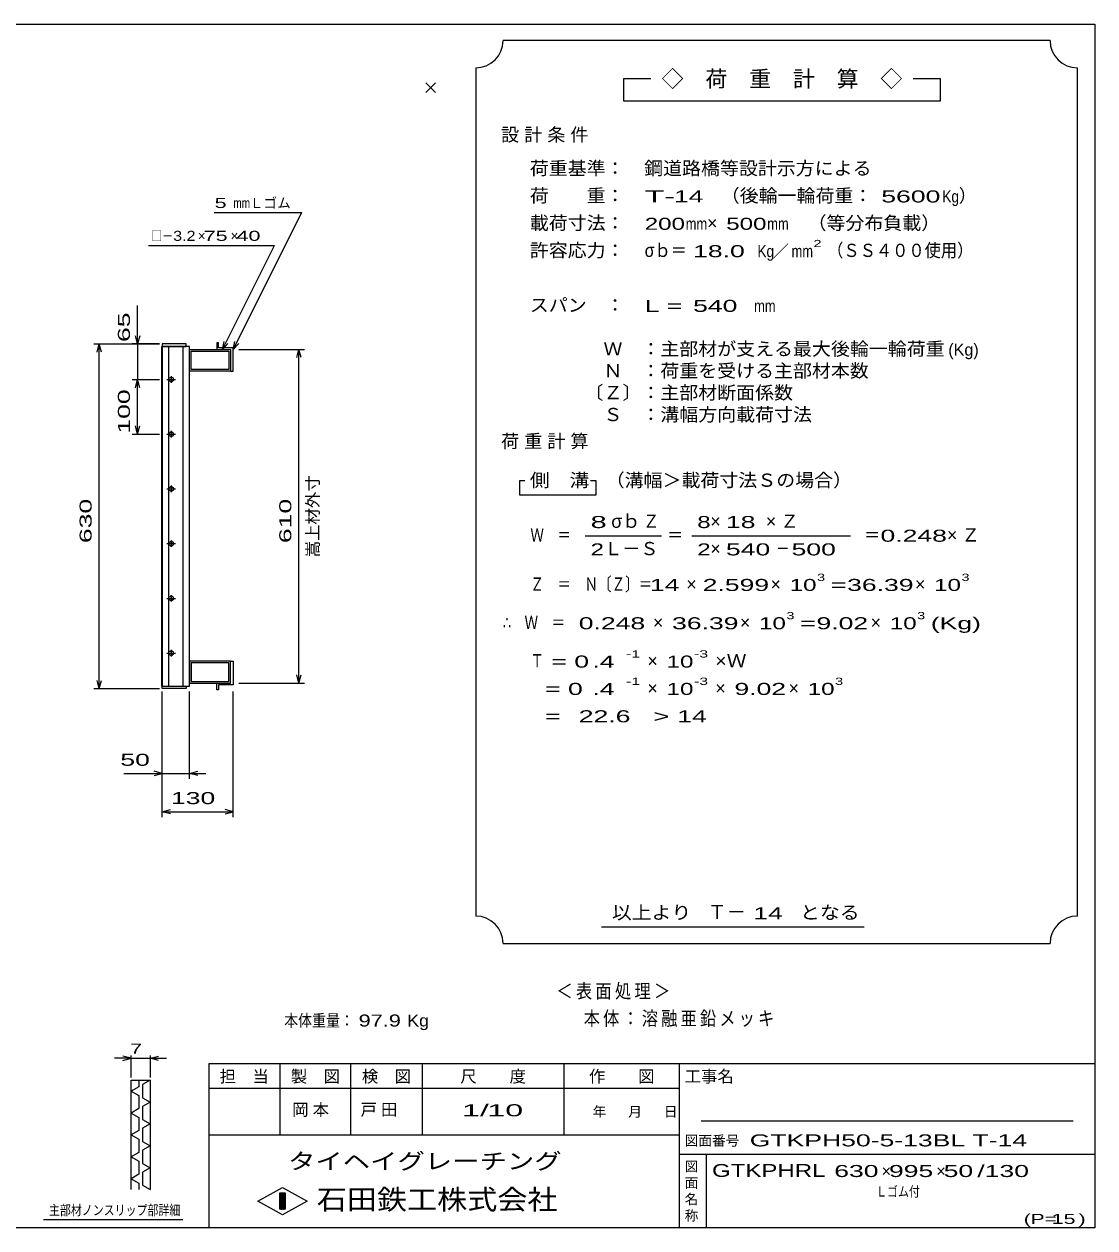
# Model space of a CAD drawing. Units: millimetres, scale not verified. Extents: x -1820 to 1731, y -1282 to 1054.
# Drawn here: x -227 to 1731, y -1146 to 1054 of the extents above; entities that cross this region are included whole.
import ezdxf
from ezdxf.enums import TextEntityAlignment as Align

# ---------------------------------------------------------------- set-up
doc = ezdxf.new("R2010")
doc.units = ezdxf.units.MM
doc.header["$LTSCALE"] = 10
for name, color, linetype, lineweight in [('0_2', 150, 'Continuous', 25), ('16', 3, 'Continuous', 25), ('22', 4, 'Continuous', 25), ('24', 2, 'Continuous', 25), ('32', 4, 'Continuous', 25)]:
    doc.layers.add(name, color=color, linetype=linetype, lineweight=lineweight)
doc.styles.add('ベクトル', font='')
doc.styles.get('ベクトル').set_extended_font_data('ベクトル')

# ---------------------------------------------------------------- blocks, each defined once
blk = doc.blocks.new('x')
at = {"color": 0, "linetype": 'Continuous', "lineweight": -2}
for p, q in [((-0.884, -0.884), (0.884, 0.884)), ((0.884, -0.884), (-0.884, 0.884))]:
    blk.add_line(p, q, dxfattribs=at)

msp = doc.modelspace()

# ---------------------------------------------------------------- linework, layer by layer
at = {"layer": '0_2'}
for p, q in [((-1729, 1053.5), (1731, 1053.5)), ((1731, 1053.5), (1731, -1146.5)), ((1731, -846.5), (111, -846.5)), ((111, -846.5), (111, -1146.5)), ((241, -846.5), (241, -976.5)), ((371, -976.5), (371, -846.5)), ((501, -846.5), (501, -976.5)), ((761, -976.5), (761, -846.5)), ((971, -846.5), (971, -1146.5)), ((971, -891.5), (111, -891.5)), ((1691, -951.5), (1011, -951.5)), ((111, -976.5), (971, -976.5)), ((971, -1011.5), (1731, -1011.5)), ((1021, -1146.5), (1021, -1011.5)), ((201, -1097.5), (246, -1072.5)), ((246, -1072.5), (291, -1097.5)), ((246, -1122.5), (201, -1097.5)), ((241, -1082.5), (251, -1082.5)), ((241, -1112.5), (241, -1082.5)), ((241, -1082.5), (243, -1082.5)), ((243, -1082.5), (243, -1112.5)), ((245, -1112.5), (245, -1082.5)), ((245, -1082.5), (247, -1082.5)), ((291, -1097.5), (246, -1122.5)), ((247, -1082.5), (247, -1112.5)), ((249, -1112.5), (249, -1082.5)), ((249, -1082.5), (251, -1082.5)), ((251, -1082.5), (251, -1112.5)), ((251, -1082.5), (251, -1112.5)), ((251, -1112.5), (241, -1112.5)), ((243, -1112.5), (245, -1112.5)), ((247, -1112.5), (249, -1112.5)), ((1731, -1146.5), (-1729, -1146.5))]:
    msp.add_line(p, q, dxfattribs=at)
at = {"layer": '16'}
for p, q in [((25.3, -156.5), (25.3, 464.5)), ((25.3, 464.5), (26, 464.5)), ((70, 469), (26, 469)), ((26, 469), (26, 464.5)), ((26, 464.5), (70, 464.5)), ((26, 464.5), (26, -156.5)), ((76, 464.5), (26, 464.5)), ((37.5, 464.5), (37.5, -156.5)), ((64.5, -156.5), (64.5, 464.5)), ((70, 464.5), (70, 469)), ((76, -156.5), (76, 464.5)), ((129, 471), (126, 471)), ((126, 471), (126, 459)), ((129, 462), (129, 471)), ((156, 462), (129, 462)), ((156, 419), (156, 462)), ((76, 459), (151, 459)), ((76, 419), (76, 459)), ((79, 456), (148, 456)), ((79, 422), (79, 456)), ((126, 459), (151, 459)), ((148, 456), (148, 422)), ((151, 459), (151, 419)), ((151, 459), (151, 419)), ((151, 419), (76, 419)), ((148, 422), (79, 422)), ((151, 419), (156, 419)), ((34.5, 404), (50.5, 404)), ((44.5, 407), (40.5, 407)), ((40.5, 401), (44.5, 401)), ((42.5, 410), (42.5, 398)), ((42.5, 310), (42.5, 298)), ((34.5, 304), (50.5, 304)), ((44.5, 307), (40.5, 307)), ((40.5, 301), (44.5, 301)), ((34.5, 204), (50.5, 204)), ((44.5, 207), (40.5, 207)), ((40.5, 201), (44.5, 201)), ((42.5, 210), (42.5, 198)), ((42.5, 110), (42.5, 98)), ((34.5, 104), (50.5, 104)), ((44.5, 107), (40.5, 107)), ((40.5, 101), (44.5, 101)), ((34.5, 4), (50.5, 4)), ((44.5, 7), (40.5, 7)), ((40.5, 1), (44.5, 1)), ((42.5, 10), (42.5, -2)), ((34.5, -96), (50.5, -96)), ((44.5, -93), (40.5, -93)), ((40.5, -99), (44.5, -99)), ((42.5, -90), (42.5, -102)), ((151, -111), (76, -111)), ((76, -111), (76, -151)), ((148, -114), (79, -114)), ((79, -114), (79, -148)), ((148, -148), (148, -114)), ((151, -151), (151, -111)), ((151, -111), (156, -111)), ((151, -151), (151, -111)), ((156, -111), (156, -154)), ((76, -151), (151, -151)), ((79, -148), (148, -148)), ((126, -163), (126, -151)), ((126, -151), (151, -151)), ((156, -154), (129, -154)), ((129, -154), (129, -163)), ((26, -156.5), (25.3, -156.5)), ((26, -156.5), (70, -156.5)), ((26, -161), (26, -156.5)), ((26, -156.5), (76, -156.5)), ((70, -161), (26, -161)), ((70, -156.5), (70, -161)), ((129, -163), (126, -163))]:
    msp.add_line(p, q, dxfattribs=at)
for centre, radius, start, end in [((40.5, 404), 3, 90, 270), ((42.5, 404), 4, 46.6, 133.4), ((42.5, 404), 4, 226.6, 313.4), ((44.5, 404), 3, 270, 90), ((42.5, 304), 4, 46.6, 133.4), ((40.5, 304), 3, 90, 270), ((42.5, 304), 4, 226.6, 313.4), ((44.5, 304), 3, 270, 90), ((40.5, 204), 3, 90, 270), ((42.5, 204), 4, 46.6, 133.4), ((42.5, 204), 4, 226.6, 313.4), ((44.5, 204), 3, 270, 90), ((40.5, 104), 3, 90, 270), ((42.5, 104), 4, 46.6, 133.4), ((42.5, 104), 4, 226.6, 313.4), ((44.5, 104), 3, 270, 90), ((40.5, 4), 3, 90, 270), ((42.5, 4), 4, 46.6, 133.4), ((42.5, 4), 4, 226.6, 313.4), ((44.5, 4), 3, 270, 90), ((40.5, -96), 3, 90, 270), ((42.5, -96), 4, 46.6, 133.4), ((42.5, -96), 4, 226.6, 313.4), ((44.5, -96), 3, 270, 90)]:
    msp.add_arc(centre, radius, start, end, dxfattribs=at)
at = {"layer": '22'}
for p, q in [((121, 709), (281, 709)), ((156, 459), (281, 709)), ((1, 649), (231, 649)), ((136, 459), (231, 649)), ((-19, 469), (-19, 539)), ((-19, 469), (-23, 484)), ((-15, 484), (-19, 469)), ((-99, 469), (21, 469)), ((-93, 454), (-89, 469)), ((-85, 454), (-89, 469)), ((-89, -161), (-89, 469)), ((21, 469), (-29, 469)), ((-19, 469), (-19, 404)), ((136, 459), (139, 473.6)), ((136, 459), (146, 470)), ((156, 459), (159, 473.6)), ((156, 459), (166, 470)), ((166, 459), (286, 459)), ((272, 444), (276, 459)), ((280, 444), (276, 459)), ((276, -151), (276, 459)), ((-29, 404), (21, 404)), ((-23, 389), (-19, 404)), ((-15, 389), (-19, 404)), ((-19, 304), (-19, 404)), ((-19, 304), (-23, 319)), ((-19, 304), (-15, 319)), ((-29, 304), (21, 304)), ((-89, -161), (-93, -146)), ((-89, -161), (-85, -146)), ((166, -151), (286, -151)), ((276, -151), (272, -136)), ((276, -151), (280, -136)), ((-99, -161), (21, -161)), ((26, -326), (26, -166)), ((26, -396), (26, -166)), ((76, -326), (76, -166)), ((156, -396), (156, -166)), ((-44, -316), (26, -316)), ((26, -316), (11, -312)), ((11, -320), (26, -316)), ((26, -316), (76, -316)), ((76, -316), (91, -312)), ((91, -320), (76, -316)), ((76, -316), (106, -316)), ((26, -386), (41, -382)), ((41, -390), (26, -386)), ((26, -386), (156, -386)), ((156, -386), (141, -382)), ((141, -390), (156, -386))]:
    msp.add_line(p, q, dxfattribs=at)
at = {"layer": '24', "color": 4}
for p, q in [((1649, 1023.5), (649, 1023.5)), ((599, 973.5), (599, -576.5)), ((1699, -576.5), (1699, 973.5)), ((919, 953.5), (869, 953.5)), ((869, 953.5), (869, 913.5)), ((1449, 953.5), (1399, 953.5)), ((1449, 913.5), (1449, 953.5)), ((869, 913.5), (1449, 913.5)), ((689, 218.5), (679, 218.5)), ((679, 218.5), (679, 193.5)), ((819, 218.5), (809, 218.5)), ((819, 193.5), (819, 218.5)), ((679, 193.5), (819, 193.5)), ((799, 118.5), (939, 118.5)), ((994, 118.5), (1284, 118.5)), ((829, -596.5), (1309, -596.5)), ((649, -626.5), (1649, -626.5))]:
    msp.add_line(p, q, dxfattribs=at)
for centre, start, end in [((599, 1023.5), 270, 0), ((1699, 1023.5), 180, 270), ((599, -626.5), 0, 90), ((1699, -626.5), 90, 180)]:
    msp.add_arc(centre, 50, start, end, dxfattribs=at)
at = {"layer": '32'}
for p, q in [((-31, -836.5), (-46, -832.5)), ((-31, -871.5), (-31, -831.5)), ((4, -831.5), (4, -871.5)), ((4, -836.5), (19, -832.5)), ((-31, -836.5), (-61, -836.5)), ((-46, -840.5), (-31, -836.5)), ((-31, -836.5), (4, -836.5)), ((19, -840.5), (4, -836.5)), ((4, -836.5), (34, -836.5)), ((-31, -876.5), (4, -876.5)), ((-31, -1076.5), (-31, -876.5)), ((-17, -876.5), (-17, -888.5)), ((4, -876.5), (-10, -884.5)), ((4, -876.5), (4, -1076.5)), ((-17, -888.5), (-31, -896.5)), ((-31, -896.5), (-17, -904.5)), ((-10, -884.5), (-10, -908.5)), ((-17, -904.5), (-17, -928.5)), ((-10, -908.5), (4, -916.5)), ((4, -916.5), (-10, -924.5)), ((-17, -928.5), (-31, -936.5)), ((-31, -936.5), (-17, -944.5)), ((-17, -944.5), (-17, -968.5)), ((-10, -924.5), (-10, -948.5)), ((-10, -948.5), (4, -956.5)), ((4, -956.5), (-10, -964.5)), ((-10, -964.5), (-10, -988.5)), ((-17, -968.5), (-31, -976.5)), ((-31, -976.5), (-17, -984.5)), ((-17, -984.5), (-17, -1008.5)), ((-10, -988.5), (4, -996.5)), ((-17, -1008.5), (-31, -1016.5)), ((4, -996.5), (-10, -1004.5)), ((-10, -1004.5), (-10, -1028.5)), ((-31, -1016.5), (-17, -1024.5)), ((-17, -1024.5), (-17, -1048.5)), ((-10, -1028.5), (4, -1036.5)), ((-17, -1048.5), (-31, -1056.5)), ((4, -1036.5), (-10, -1044.5)), ((-10, -1044.5), (-10, -1068.5)), ((-31, -1056.5), (-17, -1064.5)), ((-17, -1064.5), (-17, -1076.5)), ((-10, -1068.5), (4, -1076.5)), ((64, -1131.5), (-191, -1131.5))]:
    msp.add_line(p, q, dxfattribs=at)

# ---------------------------------------------------------------- block references
at = {"layer": '32', "color": 7, "xscale": 10, "yscale": 10}
msp.add_blockref('x', (516.7, 937.3), dxfattribs=at)

# ---------------------------------------------------------------- texts
at = {"layer": '0_2', "style": 'ベクトル'}
for s, height, p in [('担\u3000当', 21.99, (131, -869.5)), ('製\u3000図', 21.99, (261, -869.5)), ('検\u3000図', 21.99, (391, -869.5)), ('尺\u3000\u3000度', 21.99, (571, -869.5)), ('作\u3000\u3000図', 21.99, (806, -869.5)), ('工事名', 21.99, (981, -869.5)), ('年', 18.3, (813, -934)), ('月', 18.3, (878, -934)), ('日', 18.3, (943, -934)), ('図面番号', 18.33, (981, -987)), ('図', 18.3, (981, -1034)), ('面', 18.3, (981, -1064)), ('名', 18.3, (981, -1094)), ('称', 18.3, (981, -1124))]:
    msp.add_text(s, height=height, dxfattribs=at).set_placement(p, align=Align.MIDDLE_LEFT)
at = {"layer": '0_2', "color": 222, "style": 'ベクトル'}
for s, height, width, p in [('タイヘイグレーチング', 29.33, 1.25, (256, -1024.5)), ('石田鉄工株式会社', 36.66, 1.1, (308.5, -1094.5))]:
    msp.add_text(s, height=height, dxfattribs=dict(at, width=width)).set_placement(p, align=Align.MIDDLE_LEFT)
at = {"layer": '22', "color": 2, "style": 'ベクトル'}
for s, height, width, p in [(' 5 ', 18.33, 1.6, (111, 726.5)), ('mm', 18.33, 0.75, (156, 726.5)), ('□－', 18.33, 0.8, (6, 666.5)), ('3.2', 18.33, 1.2, (46, 666.5)), (' 75 ', 18.33, 1.6, (91, 666.5)), (' 40 ', 18.33, 1.6, (151, 666.5)), (' 50 ', 21.99, 1.65, (-64, -291)), (' 130 ', 21.99, 1.65, (28.5, -361)), ('本体重量：', 21.99, 0.85, (249, -767.5)), (' 97.9', 21.99, 1.35, (374, -767.5)), ('Kg', 21.99, 1.1, (474, -767.5)), ('1/', 21.99, 2, (574, -931.5)), (' 10 ', 21.99, 2, (604, -931.5)), ('GTKPH50-5-13BL T-14                       ', 21.99, 1.65, (1100, -986.5)), ('GTKPHRL', 23.46, 1.4, (1031, -1041.5)), (' 630 ', 21.99, 1.65, (1241, -1042.5)), (' 995 ', 21.99, 1.65, (1341, -1042.5)), (' 50 ', 21.99, 1.65, (1441, -1042.5)), ('/', 22, 1.65, (1516, -1042.5)), (' 130 ', 21.99, 1.65, (1516, -1042.5)), ('Ｌゴム付', 18.33, 0.8, (1331, -1080)), ('(P=', 18.33, 1.55, (1601, -1130)), (' 15 ', 18.33, 1.6, (1641, -1130)), (')', 18.3, 1.6, (1701, -1130))]:
    msp.add_text(s, height=height, dxfattribs=dict(at, width=width)).set_placement(p, align=Align.MIDDLE_LEFT)
for s, height, p in [('Ｌゴム', 18.33, (186, 726.5)), ('×', 18.3, (91, 666.5)), ('×', 18.3, (151, 666.5)), ('×', 22, (1341, -1042.5)), ('×', 22, (1441, -1042.5))]:
    msp.add_text(s, height=height, dxfattribs=at).set_placement(p, align=Align.MIDDLE_LEFT)
at = {"layer": '22', "color": 2, "style": 'ベクトル', "width": 1.65}
for s, p in [(' 65 ', (-44, 459)), (' 100 ', (-44, 291.5)), (' 630 ', (-114, 91.5)), (' 610', (251, 91.5))]:
    msp.add_text(s, height=21.99, rotation=90, dxfattribs=at).set_placement(p, align=Align.MIDDLE_LEFT)
at = {"layer": '22', "color": 2, "style": 'ベクトル'}
msp.add_text('嵩上材外寸', height=21.99, rotation=90, dxfattribs=at).set_placement((301, 79), align=Align.MIDDLE_LEFT)
at = {"layer": '22', "color": 2, "attachment_point": 4, "style": 'ベクトル'}
for s, insert, char_height in [('\\T1.2;\\W0.85;＜表面処理＞', (746.5, -715), 25.66), ('\\T1.19;\\W0.85;本体：溶融亜鉛メッキ', (796.5, -765), 25.66), ('\\T1.25;岡本\u3000', (263.5, -931.5), 21.99), ('\\T1.25;戸田\u3000', (388.5, -931.5), 21.99)]:
    msp.add_mtext(s, dxfattribs=dict(at, insert=insert, char_height=char_height))
at = {"layer": '24', "style": 'ベクトル'}
for s, height, p in [('◇\u3000荷\u3000重\u3000計\u3000算\u3000◇', 29.33, (939, 953.5)), ('）', 24.2, (1482, 740)), ('×', 24.2, (1022, 690)), ('／', 22, (1141.5, 638.5)), ('(Kg)', 21.99, (1463, 458.5)), ('σｂ', 24.19, (847, 145)), ('×', 24.2, (1028, 145)), ('Ｌ－Ｓ', 24.19, (834, 95)), ('×', 24.2, (1028, 95)), ('×', 24.2, (984, 30)), ('×', 24.2, (1138, 30)), ('×', 24.2, (1402, 30)), ('×', 24.2, (923, -40)), ('×', 24.2, (1082, -40)), ('×', 24.2, (1321, -40)), ('×', 24.2, (913, -110)), ('×', 24.2, (913, -160)), ('×', 24.2, (1037, -160)), ('×', 24.2, (1171, -160)), ('Ｔ－', 25.66, (1023, -569))]:
    msp.add_text(s, height=height, dxfattribs=at).set_placement(p, align=Align.MIDDLE_LEFT)
for s, height, width, p in [('荷重基準：\u3000', 24.19, 1.05, (698, 790)), ('鋼道路橋等設計示方による', 24.19, 1.05, (907, 790)), ('荷\u3000\u3000重：\u3000', 24.19, 1.05, (698, 740)), ('T-', 21.99, 2, (908, 738.5)), (' 14 ', 21.99, 1.65, (948, 738.5)), ('（後輪一輪荷重：', 24.19, 1.05, (1047, 740)), (' 5600', 21.99, 1.65, (1327, 738.5)), ('Kg', 21.99, 0.85, (1452, 738.5)), ('載荷寸法：\u3000', 24.19, 1.05, (698, 690)), ('\u3000（等分布負載）', 24.19, 1.05, (1171, 690)), ('200', 21.99, 1.5, (908, 688.5)), ('mm', 21.99, 0.8, (983, 688.5)), ('500', 21.99, 1.5, (1057, 688.5)), ('mm', 21.99, 0.8, (1132, 688.5)), ('許容応力：\u3000', 24.19, 1.05, (698, 640)), ('σｂ＝', 24.19, 0.9, (908, 640)), (' 18.0', 21.99, 1.65, (983, 638.5)), ('Kg', 21.99, 0.85, (1114, 638.5)), ('mm', 21.99, 0.8, (1176.5, 638.5)), ('2', 13.2, 1.5, (1216.5, 652.5)), ('（ＳＳ４００使用）', 24.19, 0.9, (1241.5, 640)), ('スパン\u3000：\u3000', 24.19, 1.05, (698, 540)), ('L =', 21.99, 1.65, (908, 538.5)), (' 540 ', 21.99, 1.65, (983, 538.5)), ('mm', 21.99, 0.8, (1108, 538.5)), ('\u3000Ｗ\u3000：主部材が支える最大後輪一輪荷重', 24.19, 1.05, (798, 460)), ('\u3000Ｎ\u3000：荷重を受ける主部材本数', 24.19, 1.05, (798, 420)), ('〔Ｚ〕：主部材断面係数', 24.19, 1.05, (798, 380)), ('\u3000Ｓ\u3000：溝幅方向載荷寸法', 24.19, 1.05, (798, 340)), ('側\u3000溝', 24.19, 1.1, (698, 220)), ('\u3000（溝幅＞載荷寸法Ｓの場合）', 24.19, 1.05, (802, 220)), ('8', 22, 1.8, (809, 143.5)), ('Ｚ', 24.2, 0.9, (905, 145)), ('8', 22, 1.5, (1004, 143.5)), (' 18 ', 21.99, 1.65, (1043, 143.5)), ('Ｗ\u3000＝', 24.19, 0.75, (699, 120)), ('＝', 24.2, 0.9, (949, 120)), ('＝', 24.2, 0.9, (1309, 120)), ('0.248', 21.99, 1.65, (1339, 118.5)), ('2', 22, 1.5, (809, 93.5)), ('2', 22, 1.5, (1004, 93.5)), (' 540 ', 21.99, 1.65, (1043, 93.5)), ('－', 24.2, 0.75, (1148, 95)), (' 500 ', 21.99, 1.65, (1163, 93.5)), ('Ｚ\u3000＝\u3000Ｎ〔Ｚ〕＝', 24.19, 0.75, (699, 30)), ('3', 13.2, 1.5, (1223, 42.5)), ('3', 13.2, 1.5, (1487, 42.5)), (' 14 ', 21.99, 1.65, (904, 28.5)), ('2.599', 21.99, 1.65, (1014, 28.5)), ('10', 21.99, 1.5, (1173, 28.5)), ('=', 22, 1.7, (1248, 28.5)), ('36.39', 21.99, 1.65, (1278, 28.5)), ('10', 21.99, 1.5, (1437, 28.5)), ('3', 13.2, 1.5, (1167, -27.5)), ('3', 13.2, 1.5, (1406, -27.5)), ('∴\u3000Ｗ\u3000＝', 24.19, 0.75, (649, -40)), (' 0.248', 21.99, 1.65, (774, -41.5)), ('36.39', 21.99, 1.65, (958, -41.5)), ('10', 21.99, 1.5, (1117, -41.5)), ('=', 22, 1.7, (1192, -41.5)), ('9.02', 21.99, 1.65, (1222, -41.5)), ('10', 21.99, 1.5, (1356, -41.5)), ('(Kg)', 21.99, 1.65, (1431, -41.5)), ('Ｔ', 24.2, 0.75, (699, -110)), (' = 0', 21.99, 1.65, (724, -111.5)), (' .4 ', 21.99, 1.65, (799, -111.5)), ('-1', 13.2, 1.65, (874, -97.5)), ('10', 21.99, 1.5, (948, -111.5)), ('-3', 13.2, 1.65, (998, -97.5)), ('×Ｗ', 24.19, 1.1, (1037, -110)), ('  = 0', 21.99, 1.65, (699, -161.5)), (' .4 ', 21.99, 1.65, (799, -161.5)), ('-1', 13.2, 1.65, (874, -147.5)), ('10', 21.99, 1.5, (948, -161.5)), ('-3', 13.2, 1.65, (998, -147.5)), ('9.02', 21.99, 1.65, (1072, -161.5)), ('10', 21.99, 1.5, (1206, -161.5)), ('3', 13.2, 1.5, (1256, -147.5)), ('  =', 21.99, 1.65, (699, -211.5)), (' 22.6', 21.99, 1.65, (774, -211.5)), ('>', 22, 1.7, (924, -211.5)), (' 14 ', 21.99, 1.65, (954, -211.5)), ('以上より\u3000', 24.19, 1.1, (848, -570)), (' 14 ', 21.99, 1.65, (1093, -571.5)), ('となる', 24.19, 1.1, (1192, -570))]:
    msp.add_text(s, height=height, dxfattribs=dict(at, width=width)).set_placement(p, align=Align.MIDDLE_LEFT)
at = {"layer": '24', "char_height": 24.19, "attachment_point": 4, "style": 'ベクトル'}
for s, insert in [('\\T1.28;設計条件', (645.5, 850)), ('\\T1.28;荷重計算', (645.5, 290)), ('\\T1.42;×Ｚ', (1129.5, 145)), ('\\T1.42;×Ｚ', (1460.5, 120))]:
    msp.add_mtext(s, dxfattribs=dict(at, insert=insert))
at = {"layer": '32', "color": 2, "style": 'ベクトル'}
for s, width, p in [(' 7 ', 1.6, (-43.5, -819)), ('主部材ノンスリップ部詳細', 0.8, (-181, -1114))]:
    msp.add_text(s, height=18.33, dxfattribs=dict(at, width=width)).set_placement(p, align=Align.MIDDLE_LEFT)

doc.saveas('drawing.dxf')
